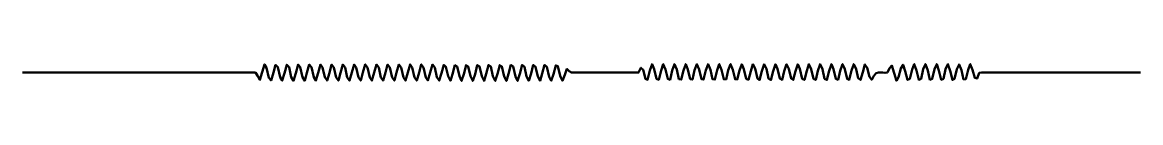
# Model space of a CAD drawing. Extents: x -47 to 452, y 172 to 669.
# Drawn here: x -47.1 to 451.9, y 482.3 to 489.8 of the extents above; entities that cross this region are included whole.
import ezdxf

# ---------------------------------------------------------------- set-up
doc = ezdxf.new("R2010")
doc.units = 0
doc.header["$MEASUREMENT"] = 0
doc.layers.add('Capa 1', color=7, linetype='Continuous', lineweight=0)

# ---------------------------------------------------------------- blocks, each defined once
blk = doc.blocks.new('Block_0')
at = {"layer": 'Capa 1', "color": 18, "lineweight": 50, "true_color": 0x000000}
blk.add_open_spline([(-47.14, 486.06), (-47.14, 486.06), (-46.14, 486.06), (-46.14, 486.06), (-46.14, 486.06), (-45.14, 486.06), (-45.14, 486.06), (-45.14, 486.06), (-44.14, 486.06), (-44.14, 486.06), (-44.14, 486.06), (-43.14, 486.06), (-43.14, 486.06), (-43.14, 486.06), (-42.14, 486.06), (-42.14, 486.06), (-42.14, 486.06), (-41.14, 486.06), (-41.14, 486.06), (-41.14, 486.06), (-40.14, 486.06), (-40.14, 486.06), (-40.14, 486.06), (-39.14, 486.06), (-39.14, 486.06), (-39.14, 486.06), (-38.14, 486.06), (-38.14, 486.06), (-38.14, 486.06), (-37.14, 486.06), (-37.14, 486.06), (-37.14, 486.06), (-36.14, 486.06), (-36.14, 486.06), (-36.14, 486.06), (-35.14, 486.06), (-35.14, 486.06), (-35.14, 486.06), (-34.14, 486.06), (-34.14, 486.06), (-34.14, 486.06), (-33.14, 486.06), (-33.14, 486.06), (-33.14, 486.06), (-32.14, 486.06), (-32.14, 486.06), (-32.14, 486.06), (-31.14, 486.06), (-31.14, 486.06), (-31.14, 486.06), (-30.14, 486.06), (-30.14, 486.06), (-30.14, 486.06), (-29.14, 486.06), (-29.14, 486.06), (-29.14, 486.06), (-28.14, 486.06), (-28.14, 486.06), (-28.14, 486.06), (-27.14, 486.06), (-27.14, 486.06), (-27.14, 486.06), (-26.14, 486.06), (-26.14, 486.06), (-26.14, 486.06), (-25.14, 486.06), (-25.14, 486.06), (-25.14, 486.06), (-24.14, 486.06), (-24.14, 486.06), (-24.14, 486.06), (-23.14, 486.06), (-23.14, 486.06), (-23.14, 486.06), (-22.14, 486.06), (-22.14, 486.06), (-22.14, 486.06), (-21.14, 486.06), (-21.14, 486.06), (-21.14, 486.06), (-20.14, 486.06), (-20.14, 486.06), (-20.14, 486.06), (-19.14, 486.06), (-19.14, 486.06), (-19.14, 486.06), (-18.14, 486.06), (-18.14, 486.06), (-18.14, 486.06), (-17.14, 486.06), (-17.14, 486.06), (-17.14, 486.06), (-16.14, 486.06), (-16.14, 486.06), (-16.14, 486.06), (-15.14, 486.06), (-15.14, 486.06), (-15.14, 486.06), (-14.14, 486.06), (-14.14, 486.06), (-14.14, 486.06), (-13.14, 486.06), (-13.14, 486.06), (-13.14, 486.06), (-12.14, 486.06), (-12.14, 486.06), (-12.14, 486.06), (-11.14, 486.06), (-11.14, 486.06), (-11.14, 486.06), (-10.14, 486.06), (-10.14, 486.06), (-10.14, 486.06), (-9.14, 486.06), (-9.14, 486.06), (-9.14, 486.06), (-8.14, 486.06), (-8.14, 486.06), (-8.14, 486.06), (-7.14, 486.06), (-7.14, 486.06), (-7.14, 486.06), (-6.14, 486.06), (-6.14, 486.06), (-6.14, 486.06), (-5.14, 486.06), (-5.14, 486.06), (-5.14, 486.06), (-4.14, 486.06), (-4.14, 486.06), (-4.14, 486.06), (-3.14, 486.06), (-3.14, 486.06), (-3.14, 486.06), (-2.14, 486.06), (-2.14, 486.06), (-2.14, 486.06), (-1.14, 486.06), (-1.14, 486.06), (-1.14, 486.06), (-0.14, 486.06), (-0.14, 486.06), (-0.14, 486.06), (0.86, 486.06), (0.86, 486.06), (0.86, 486.06), (1.86, 486.06), (1.86, 486.06), (1.86, 486.06), (2.86, 486.06), (2.86, 486.06), (2.86, 486.06), (3.86, 486.06), (3.86, 486.06), (3.86, 486.06), (4.86, 486.06), (4.86, 486.06), (4.86, 486.06), (5.86, 486.06), (5.86, 486.06), (5.86, 486.06), (6.86, 486.06), (6.86, 486.06), (6.86, 486.06), (7.86, 486.06), (7.86, 486.06), (7.86, 486.06), (8.86, 486.06), (8.86, 486.06), (8.86, 486.06), (9.86, 486.06), (9.86, 486.06), (9.86, 486.06), (10.86, 486.06), (10.86, 486.06), (10.86, 486.06), (11.86, 486.06), (11.86, 486.06), (11.86, 486.06), (12.86, 486.06), (12.86, 486.06), (12.86, 486.06), (13.86, 486.06), (13.86, 486.06), (13.86, 486.06), (14.86, 486.06), (14.86, 486.06), (14.86, 486.06), (15.86, 486.06), (15.86, 486.06), (15.86, 486.06), (16.86, 486.06), (16.86, 486.06), (16.86, 486.06), (17.86, 486.06), (17.86, 486.06), (17.86, 486.06), (18.86, 486.06), (18.86, 486.06), (18.86, 486.06), (19.86, 486.06), (19.86, 486.06), (19.86, 486.06), (20.86, 486.06), (20.86, 486.06), (20.86, 486.06), (21.86, 486.06), (21.86, 486.06), (21.86, 486.06), (22.86, 486.06), (22.86, 486.06), (22.86, 486.06), (23.86, 486.06), (23.86, 486.06), (23.86, 486.06), (24.86, 486.06), (24.86, 486.06), (24.86, 486.06), (25.86, 486.06), (25.86, 486.06), (25.86, 486.06), (26.86, 486.06), (26.86, 486.06), (26.86, 486.06), (27.86, 486.06), (27.86, 486.06), (27.86, 486.06), (28.86, 486.06), (28.86, 486.06), (28.86, 486.06), (29.86, 486.06), (29.86, 486.06), (29.86, 486.06), (30.86, 486.06), (30.86, 486.06), (30.86, 486.06), (31.86, 486.06), (31.86, 486.06), (31.86, 486.06), (32.86, 486.06), (32.86, 486.06), (32.86, 486.06), (33.86, 486.06), (33.86, 486.06), (33.86, 486.06), (34.86, 486.06), (34.86, 486.06), (34.86, 486.06), (35.86, 486.06), (35.86, 486.06), (35.86, 486.06), (36.86, 486.06), (36.86, 486.06), (36.86, 486.06), (37.86, 486.06), (37.86, 486.06), (37.86, 486.06), (38.86, 486.06), (38.86, 486.06), (38.86, 486.06), (39.86, 486.06), (39.86, 486.06), (39.86, 486.06), (40.86, 486.06), (40.86, 486.06), (40.86, 486.06), (41.86, 486.06), (41.86, 486.06), (41.86, 486.06), (42.86, 486.06), (42.86, 486.06), (42.86, 486.06), (43.86, 486.06), (43.86, 486.06), (43.86, 486.06), (44.86, 486.06), (44.86, 486.06), (44.86, 486.06), (45.86, 486.06), (45.86, 486.06), (45.86, 486.06), (46.86, 486.06), (46.86, 486.06), (46.86, 486.06), (47.86, 486.06), (47.86, 486.06), (47.86, 486.06), (48.86, 486.06), (48.86, 486.06), (48.86, 486.06), (49.86, 486.06), (49.86, 486.06), (49.86, 486.06), (50.86, 486.06), (50.86, 486.06), (50.86, 486.06), (51.86, 486.06), (51.86, 486.06), (51.86, 486.06), (52.86, 486.06), (52.86, 486.06), (52.86, 486.06), (53.86, 486.06), (53.86, 486.06), (53.86, 486.06), (54.86, 486.06), (54.86, 486.06), (54.86, 486.06), (55.86, 486.06), (55.86, 486.06), (55.86, 486.06), (56.86, 486.06), (56.86, 486.06), (56.86, 486.06), (57.86, 484.44), (57.86, 484.44), (57.86, 484.44), (58.86, 482.78), (58.86, 482.78), (58.86, 482.78), (59.86, 486.27), (59.86, 486.27), (59.86, 486.27), (60.86, 489.66), (60.86, 489.66), (60.86, 489.66), (61.86, 488.16), (61.86, 488.16), (61.86, 488.16), (62.86, 483.76), (62.86, 483.76), (62.86, 483.76), (63.86, 482.52), (63.86, 482.52), (63.86, 482.52), (64.86, 486.07), (64.86, 486.07), (64.86, 486.07), (65.86, 489.49), (65.86, 489.49), (65.86, 489.49), (66.86, 488.41), (66.86, 488.41), (66.86, 488.41), (67.86, 484.01), (67.86, 484.01), (67.86, 484.01), (68.86, 482.43), (68.86, 482.43), (68.86, 482.43), (69.86, 485.82), (69.86, 485.82), (69.86, 485.82), (70.86, 489.57), (70.86, 489.57), (70.86, 489.57), (71.86, 488.46), (71.86, 488.46), (71.86, 488.46), (72.86, 484.03), (72.86, 484.03), (72.86, 484.03), (73.86, 482.41), (73.86, 482.41), (73.86, 482.41), (74.86, 485.85), (74.86, 485.85), (74.86, 485.85), (75.86, 489.58), (75.86, 489.58), (75.86, 489.58), (76.86, 488.43), (76.86, 488.43), (76.86, 488.43), (77.86, 483.99), (77.86, 483.99), (77.86, 483.99), (78.86, 482.42), (78.86, 482.42), (78.86, 482.42), (79.86, 485.89), (79.86, 485.89), (79.86, 485.89), (80.86, 489.6), (80.86, 489.6), (80.86, 489.6), (81.86, 488.4), (81.86, 488.4), (81.86, 488.4), (82.86, 483.96), (82.86, 483.96), (82.86, 483.96), (83.86, 482.43), (83.86, 482.43), (83.86, 482.43), (84.86, 485.93), (84.86, 485.93), (84.86, 485.93), (85.86, 489.61), (85.86, 489.61), (85.86, 489.61), (86.86, 488.37), (86.86, 488.37), (86.86, 488.37), (87.86, 483.93), (87.86, 483.93), (87.86, 483.93), (88.86, 482.44), (88.86, 482.44), (88.86, 482.44), (89.86, 485.97), (89.86, 485.97), (89.86, 485.97), (90.86, 489.62), (90.86, 489.62), (90.86, 489.62), (91.86, 488.34), (91.86, 488.34), (91.86, 488.34), (92.86, 483.9), (92.86, 483.9), (92.86, 483.9), (93.86, 482.45), (93.86, 482.45), (93.86, 482.45), (94.86, 486), (94.86, 486), (94.86, 486), (95.86, 489.64), (95.86, 489.64), (95.86, 489.64), (96.86, 488.31), (96.86, 488.31), (96.86, 488.31), (97.86, 483.87), (97.86, 483.87), (97.86, 483.87), (98.86, 482.46), (98.86, 482.46), (98.86, 482.46), (99.86, 486.04), (99.86, 486.04), (99.86, 486.04), (100.86, 489.65), (100.86, 489.65), (100.86, 489.65), (101.86, 488.28), (101.86, 488.28), (101.86, 488.28), (102.86, 483.84), (102.86, 483.84), (102.86, 483.84), (103.86, 482.47), (103.86, 482.47), (103.86, 482.47), (104.86, 486.08), (104.86, 486.08), (104.86, 486.08), (105.86, 489.66), (105.86, 489.66), (105.86, 489.66), (106.86, 488.26), (106.86, 488.26), (106.86, 488.26), (107.86, 483.83), (107.86, 483.83), (107.86, 483.83), (108.86, 482.48), (108.86, 482.48), (108.86, 482.48), (109.86, 486.06), (109.86, 486.06), (109.86, 486.06), (110.86, 489.64), (110.86, 489.64), (110.86, 489.64), (111.86, 488.28), (111.86, 488.28), (111.86, 488.28), (112.86, 483.88), (112.86, 483.88), (112.86, 483.88), (113.86, 482.46), (113.86, 482.46), (113.86, 482.46), (114.86, 486.01), (114.86, 486.01), (114.86, 486.01), (115.86, 489.63), (115.86, 489.63), (115.86, 489.63), (116.86, 488.32), (116.86, 488.32), (116.86, 488.32), (117.86, 483.87), (117.86, 483.87), (117.86, 483.87), (118.86, 482.46), (118.86, 482.46), (118.86, 482.46), (119.86, 486.04), (119.86, 486.04), (119.86, 486.04), (120.86, 489.65), (120.86, 489.65), (120.86, 489.65), (121.86, 488.29), (121.86, 488.29), (121.86, 488.29), (122.86, 483.84), (122.86, 483.84), (122.86, 483.84), (123.86, 482.47), (123.86, 482.47), (123.86, 482.47), (124.86, 486.08), (124.86, 486.08), (124.86, 486.08), (125.86, 489.66), (125.86, 489.66), (125.86, 489.66), (126.86, 488.26), (126.86, 488.26), (126.86, 488.26), (127.86, 483.84), (127.86, 483.84), (127.86, 483.84), (128.86, 482.48), (128.86, 482.48), (128.86, 482.48), (129.86, 486.08), (129.86, 486.08), (129.86, 486.08), (130.86, 489.66), (130.86, 489.66), (130.86, 489.66), (131.86, 488.25), (131.86, 488.25), (131.86, 488.25), (132.86, 483.81), (132.86, 483.81), (132.86, 483.81), (133.86, 482.5), (133.86, 482.5), (133.86, 482.5), (134.86, 486.04), (134.86, 486.04), (134.86, 486.04), (135.86, 489.6), (135.86, 489.6), (135.86, 489.6), (136.86, 488.33), (136.86, 488.33), (136.86, 488.33), (137.86, 483.94), (137.86, 483.94), (137.86, 483.94), (138.86, 482.47), (138.86, 482.47), (138.86, 482.47), (139.86, 485.83), (139.86, 485.83), (139.86, 485.83), (140.86, 489.46), (140.86, 489.46), (140.86, 489.46), (141.86, 488.56), (141.86, 488.56), (141.86, 488.56), (142.86, 484.36), (142.86, 484.36), (142.86, 484.36), (143.86, 482.38), (143.86, 482.38), (143.86, 482.38), (144.86, 485.39), (144.86, 485.39), (144.86, 485.39), (145.86, 489.32), (145.86, 489.32), (145.86, 489.32), (146.86, 488.82), (146.86, 488.82), (146.86, 488.82), (147.86, 484.47), (147.86, 484.47), (147.86, 484.47), (148.86, 482.31), (148.86, 482.31), (148.86, 482.31), (149.86, 485.35), (149.86, 485.35), (149.86, 485.35), (150.86, 489.37), (150.86, 489.37), (150.86, 489.37), (151.86, 488.8), (151.86, 488.8), (151.86, 488.8), (152.86, 484.43), (152.86, 484.43), (152.86, 484.43), (153.86, 482.32), (153.86, 482.32), (153.86, 482.32), (154.86, 485.39), (154.86, 485.39), (154.86, 485.39), (155.86, 489.39), (155.86, 489.39), (155.86, 489.39), (156.86, 488.78), (156.86, 488.78), (156.86, 488.78), (157.86, 484.4), (157.86, 484.4), (157.86, 484.4), (158.86, 482.32), (158.86, 482.32), (158.86, 482.32), (159.86, 485.42), (159.86, 485.42), (159.86, 485.42), (160.86, 489.41), (160.86, 489.41), (160.86, 489.41), (161.86, 488.75), (161.86, 488.75), (161.86, 488.75), (162.86, 484.37), (162.86, 484.37), (162.86, 484.37), (163.86, 482.33), (163.86, 482.33), (163.86, 482.33), (164.86, 485.46), (164.86, 485.46), (164.86, 485.46), (165.86, 489.42), (165.86, 489.42), (165.86, 489.42), (166.86, 488.72), (166.86, 488.72), (166.86, 488.72), (167.86, 484.33), (167.86, 484.33), (167.86, 484.33), (168.86, 482.33), (168.86, 482.33), (168.86, 482.33), (169.86, 485.5), (169.86, 485.5), (169.86, 485.5), (170.86, 489.44), (170.86, 489.44), (170.86, 489.44), (171.86, 488.7), (171.86, 488.7), (171.86, 488.7), (172.86, 484.3), (172.86, 484.3), (172.86, 484.3), (173.86, 482.34), (173.86, 482.34), (173.86, 482.34), (174.86, 485.54), (174.86, 485.54), (174.86, 485.54), (175.86, 489.46), (175.86, 489.46), (175.86, 489.46), (176.86, 488.67), (176.86, 488.67), (176.86, 488.67), (177.86, 484.26), (177.86, 484.26), (177.86, 484.26), (178.86, 482.35), (178.86, 482.35), (178.86, 482.35), (179.86, 485.58), (179.86, 485.58), (179.86, 485.58), (180.86, 489.48), (180.86, 489.48), (180.86, 489.48), (181.86, 488.64), (181.86, 488.64), (181.86, 488.64), (182.86, 484.23), (182.86, 484.23), (182.86, 484.23), (183.86, 482.35), (183.86, 482.35), (183.86, 482.35), (184.86, 485.61), (184.86, 485.61), (184.86, 485.61), (185.86, 489.49), (185.86, 489.49), (185.86, 489.49), (186.86, 488.61), (186.86, 488.61), (186.86, 488.61), (187.86, 484.2), (187.86, 484.2), (187.86, 484.2), (188.86, 482.39), (188.86, 482.39), (188.86, 482.39), (189.86, 485.4), (189.86, 485.4), (189.86, 485.4), (190.86, 489.22), (190.86, 489.22), (190.86, 489.22), (191.86, 488.89), (191.86, 488.89), (191.86, 488.89), (192.86, 484.63), (192.86, 484.63), (192.86, 484.63), (193.86, 482.35), (193.86, 482.35), (193.86, 482.35), (194.86, 484.97), (194.86, 484.97), (194.86, 484.97), (195.86, 487.71), (195.86, 487.71), (195.86, 487.71), (196.86, 486.67), (196.86, 486.67), (196.86, 486.67), (197.86, 486.06), (197.86, 486.06), (197.86, 486.06), (198.86, 486.06), (198.86, 486.06), (198.86, 486.06), (199.86, 486.06), (199.86, 486.06), (199.86, 486.06), (200.86, 486.06), (200.86, 486.06), (200.86, 486.06), (201.86, 486.06), (201.86, 486.06), (201.86, 486.06), (202.86, 486.06), (202.86, 486.06), (202.86, 486.06), (203.86, 486.06), (203.86, 486.06), (203.86, 486.06), (204.86, 486.06), (204.86, 486.06), (204.86, 486.06), (205.86, 486.06), (205.86, 486.06), (205.86, 486.06), (206.86, 486.06), (206.86, 486.06), (206.86, 486.06), (207.86, 486.06), (207.86, 486.06), (207.86, 486.06), (208.86, 486.06), (208.86, 486.06), (208.86, 486.06), (209.86, 486.06), (209.86, 486.06), (209.86, 486.06), (210.86, 486.06), (210.86, 486.06), (210.86, 486.06), (211.86, 486.06), (211.86, 486.06), (211.86, 486.06), (212.86, 486.06), (212.86, 486.06), (212.86, 486.06), (213.86, 486.06), (213.86, 486.06), (213.86, 486.06), (214.86, 486.06), (214.86, 486.06), (214.86, 486.06), (215.86, 486.06), (215.86, 486.06), (215.86, 486.06), (216.86, 486.06), (216.86, 486.06), (216.86, 486.06), (217.86, 486.06), (217.86, 486.06), (217.86, 486.06), (218.86, 486.06), (218.86, 486.06), (218.86, 486.06), (219.86, 486.06), (219.86, 486.06), (219.86, 486.06), (220.86, 486.06), (220.86, 486.06), (220.86, 486.06), (221.86, 486.06), (221.86, 486.06), (221.86, 486.06), (222.86, 486.06), (222.86, 486.06), (222.86, 486.06), (223.86, 486.06), (223.86, 486.06), (223.86, 486.06), (224.86, 486.06), (224.86, 486.06), (224.86, 486.06), (225.86, 486.06), (225.86, 486.06), (225.86, 486.06), (226.86, 486.06), (226.86, 486.06), (226.86, 486.06), (227.86, 486.06), (227.86, 486.06), (227.86, 486.06), (228.86, 488.2), (228.86, 488.2), (228.86, 488.2), (229.86, 487.32), (229.86, 487.32), (229.86, 487.32), (230.86, 483.22), (230.86, 483.22), (230.86, 483.22), (231.86, 482.86), (231.86, 482.86), (231.86, 482.86), (232.86, 486.91), (232.86, 486.91), (232.86, 486.91), (233.86, 489.82), (233.86, 489.82), (233.86, 489.82), (234.86, 487.52), (234.86, 487.52), (234.86, 487.52), (235.86, 483.19), (235.86, 483.19), (235.86, 483.19), (236.86, 482.84), (236.86, 482.84), (236.86, 482.84), (237.86, 486.95), (237.86, 486.95), (237.86, 486.95), (238.86, 489.83), (238.86, 489.83), (238.86, 489.83), (239.86, 487.48), (239.86, 487.48), (239.86, 487.48), (240.86, 483.17), (240.86, 483.17), (240.86, 483.17), (241.86, 482.86), (241.86, 482.86), (241.86, 482.86), (242.86, 486.99), (242.86, 486.99), (242.86, 486.99), (243.86, 489.83), (243.86, 489.83), (243.86, 489.83), (244.86, 487.45), (244.86, 487.45), (244.86, 487.45), (245.86, 483.15), (245.86, 483.15), (245.86, 483.15), (246.86, 482.88), (246.86, 482.88), (246.86, 482.88), (247.86, 487.02), (247.86, 487.02), (247.86, 487.02), (248.86, 489.83), (248.86, 489.83), (248.86, 489.83), (249.86, 487.41), (249.86, 487.41), (249.86, 487.41), (250.86, 483.12), (250.86, 483.12), (250.86, 483.12), (251.86, 482.9), (251.86, 482.9), (251.86, 482.9), (252.86, 487.06), (252.86, 487.06), (252.86, 487.06), (253.86, 489.83), (253.86, 489.83), (253.86, 489.83), (254.86, 487.38), (254.86, 487.38), (254.86, 487.38), (255.86, 483.1), (255.86, 483.1), (255.86, 483.1), (256.86, 482.92), (256.86, 482.92), (256.86, 482.92), (257.86, 487.1), (257.86, 487.1), (257.86, 487.1), (258.86, 489.83), (258.86, 489.83), (258.86, 489.83), (259.86, 487.34), (259.86, 487.34), (259.86, 487.34), (260.86, 483.07), (260.86, 483.07), (260.86, 483.07), (261.86, 482.94), (261.86, 482.94), (261.86, 482.94), (262.86, 487.13), (262.86, 487.13), (262.86, 487.13), (263.86, 489.83), (263.86, 489.83), (263.86, 489.83), (264.86, 487.31), (264.86, 487.31), (264.86, 487.31), (265.86, 483.05), (265.86, 483.05), (265.86, 483.05), (266.86, 482.97), (266.86, 482.97), (266.86, 482.97), (267.86, 487.17), (267.86, 487.17), (267.86, 487.17), (268.86, 489.84), (268.86, 489.84), (268.86, 489.84), (269.86, 487.27), (269.86, 487.27), (269.86, 487.27), (270.86, 483.04), (270.86, 483.04), (270.86, 483.04), (271.86, 482.99), (271.86, 482.99), (271.86, 482.99), (272.86, 486.9), (272.86, 486.9), (272.86, 486.9), (273.86, 489.77), (273.86, 489.77), (273.86, 489.77), (274.86, 487.56), (274.86, 487.56), (274.86, 487.56), (275.86, 483.27), (275.86, 483.27), (275.86, 483.27), (276.86, 482.83), (276.86, 482.83), (276.86, 482.83), (277.86, 486.63), (277.86, 486.63), (277.86, 486.63), (278.86, 489.75), (278.86, 489.75), (278.86, 489.75), (279.86, 487.81), (279.86, 487.81), (279.86, 487.81), (280.86, 483.42), (280.86, 483.42), (280.86, 483.42), (281.86, 482.68), (281.86, 482.68), (281.86, 482.68), (282.86, 486.63), (282.86, 486.63), (282.86, 486.63), (283.86, 489.79), (283.86, 489.79), (283.86, 489.79), (284.86, 487.78), (284.86, 487.78), (284.86, 487.78), (285.86, 483.39), (285.86, 483.39), (285.86, 483.39), (286.86, 482.7), (286.86, 482.7), (286.86, 482.7), (287.86, 486.67), (287.86, 486.67), (287.86, 486.67), (288.86, 489.79), (288.86, 489.79), (288.86, 489.79), (289.86, 487.74), (289.86, 487.74), (289.86, 487.74), (290.86, 483.36), (290.86, 483.36), (290.86, 483.36), (291.86, 482.72), (291.86, 482.72), (291.86, 482.72), (292.86, 486.71), (292.86, 486.71), (292.86, 486.71), (293.86, 489.8), (293.86, 489.8), (293.86, 489.8), (294.86, 487.71), (294.86, 487.71), (294.86, 487.71), (295.86, 483.33), (295.86, 483.33), (295.86, 483.33), (296.86, 482.74), (296.86, 482.74), (296.86, 482.74), (297.86, 486.74), (297.86, 486.74), (297.86, 486.74), (298.86, 489.8), (298.86, 489.8), (298.86, 489.8), (299.86, 487.68), (299.86, 487.68), (299.86, 487.68), (300.86, 483.31), (300.86, 483.31), (300.86, 483.31), (301.86, 482.75), (301.86, 482.75), (301.86, 482.75), (302.86, 486.78), (302.86, 486.78), (302.86, 486.78), (303.86, 489.81), (303.86, 489.81), (303.86, 489.81), (304.86, 487.64), (304.86, 487.64), (304.86, 487.64), (305.86, 483.28), (305.86, 483.28), (305.86, 483.28), (306.86, 482.77), (306.86, 482.77), (306.86, 482.77), (307.86, 486.82), (307.86, 486.82), (307.86, 486.82), (308.86, 489.81), (308.86, 489.81), (308.86, 489.81), (309.86, 487.61), (309.86, 487.61), (309.86, 487.61), (310.86, 483.26), (310.86, 483.26), (310.86, 483.26), (311.86, 482.79), (311.86, 482.79), (311.86, 482.79), (312.86, 486.86), (312.86, 486.86), (312.86, 486.86), (313.86, 489.82), (313.86, 489.82), (313.86, 489.82), (314.86, 487.57), (314.86, 487.57), (314.86, 487.57), (315.86, 483.23), (315.86, 483.23), (315.86, 483.23), (316.86, 482.81), (316.86, 482.81), (316.86, 482.81), (317.86, 486.89), (317.86, 486.89), (317.86, 486.89), (318.86, 489.82), (318.86, 489.82), (318.86, 489.82), (319.86, 487.54), (319.86, 487.54), (319.86, 487.54), (320.86, 483.21), (320.86, 483.21), (320.86, 483.21), (321.86, 482.83), (321.86, 482.83), (321.86, 482.83), (322.86, 486.93), (322.86, 486.93), (322.86, 486.93), (323.86, 489.82), (323.86, 489.82), (323.86, 489.82), (324.86, 487.56), (324.86, 487.56), (324.86, 487.56), (325.86, 483.55), (325.86, 483.55), (325.86, 483.55), (326.86, 482.78), (326.86, 482.78), (326.86, 482.78), (327.86, 486.25), (327.86, 486.25), (327.86, 486.25), (328.86, 489.66), (328.86, 489.66), (328.86, 489.66), (329.86, 488.21), (329.86, 488.21), (329.86, 488.21), (330.86, 484.16), (330.86, 484.16), (330.86, 484.16), (331.86, 482.81), (331.86, 482.81), (331.86, 482.81), (332.86, 484.56), (332.86, 484.56), (332.86, 484.56), (333.86, 485.74), (333.86, 485.74), (333.86, 485.74), (334.86, 486.06), (334.86, 486.06), (334.86, 486.06), (335.86, 486.06), (335.86, 486.06), (335.86, 486.06), (336.86, 486.06), (336.86, 486.06), (336.86, 486.06), (337.86, 485.9), (337.86, 485.9), (337.86, 485.9), (338.86, 486.05), (338.86, 486.05), (338.86, 486.05), (339.86, 488.06), (339.86, 488.06), (339.86, 488.06), (340.86, 489.14), (340.86, 489.14), (340.86, 489.14), (341.86, 485.8), (341.86, 485.8), (341.86, 485.8), (342.86, 482.42), (342.86, 482.42), (342.86, 482.42), (343.86, 484.01), (343.86, 484.01), (343.86, 484.01), (344.86, 487.9), (344.86, 487.9), (344.86, 487.9), (345.86, 489.54), (345.86, 489.54), (345.86, 489.54), (346.86, 486.7), (346.86, 486.7), (346.86, 486.7), (347.86, 482.78), (347.86, 482.78), (347.86, 482.78), (348.86, 483.31), (348.86, 483.31), (348.86, 483.31), (349.86, 487.45), (349.86, 487.45), (349.86, 487.45), (350.86, 489.81), (350.86, 489.81), (350.86, 489.81), (351.86, 486.97), (351.86, 486.97), (351.86, 486.97), (352.86, 482.85), (352.86, 482.85), (352.86, 482.85), (353.86, 483.18), (353.86, 483.18), (353.86, 483.18), (354.86, 487.5), (354.86, 487.5), (354.86, 487.5), (355.86, 489.82), (355.86, 489.82), (355.86, 489.82), (356.86, 486.93), (356.86, 486.93), (356.86, 486.93), (357.86, 482.83), (357.86, 482.83), (357.86, 482.83), (358.86, 483.2), (358.86, 483.2), (358.86, 483.2), (359.86, 487.53), (359.86, 487.53), (359.86, 487.53), (360.86, 489.82), (360.86, 489.82), (360.86, 489.82), (361.86, 486.9), (361.86, 486.9), (361.86, 486.9), (362.86, 482.81), (362.86, 482.81), (362.86, 482.81), (363.86, 483.23), (363.86, 483.23), (363.86, 483.23), (364.86, 487.57), (364.86, 487.57), (364.86, 487.57), (365.86, 489.82), (365.86, 489.82), (365.86, 489.82), (366.86, 486.86), (366.86, 486.86), (366.86, 486.86), (367.86, 482.79), (367.86, 482.79), (367.86, 482.79), (368.86, 483.25), (368.86, 483.25), (368.86, 483.25), (369.86, 487.58), (369.86, 487.58), (369.86, 487.58), (370.86, 489.7), (370.86, 489.7), (370.86, 489.7), (371.86, 487.09), (371.86, 487.09), (371.86, 487.09), (372.86, 482.96), (372.86, 482.96), (372.86, 482.96), (373.86, 483.07), (373.86, 483.07), (373.86, 483.07), (374.86, 487.22), (374.86, 487.22), (374.86, 487.22), (375.86, 489.82), (375.86, 489.82), (375.86, 489.82), (376.86, 487.3), (376.86, 487.3), (376.86, 487.3), (377.86, 483.72), (377.86, 483.72), (377.86, 483.72), (378.86, 483.36), (378.86, 483.36), (378.86, 483.36), (379.86, 486), (379.86, 486), (379.86, 486), (380.86, 486.06), (380.86, 486.06), (380.86, 486.06), (381.86, 486.06), (381.86, 486.06), (381.86, 486.06), (382.86, 486.06), (382.86, 486.06), (382.86, 486.06), (383.86, 486.06), (383.86, 486.06), (383.86, 486.06), (384.86, 486.06), (384.86, 486.06), (384.86, 486.06), (385.86, 486.06), (385.86, 486.06), (385.86, 486.06), (386.86, 486.06), (386.86, 486.06), (386.86, 486.06), (387.86, 486.06), (387.86, 486.06), (387.86, 486.06), (388.86, 486.06), (388.86, 486.06), (388.86, 486.06), (389.86, 486.06), (389.86, 486.06), (389.86, 486.06), (390.86, 486.06), (390.86, 486.06), (390.86, 486.06), (391.86, 486.06), (391.86, 486.06), (391.86, 486.06), (392.86, 486.06), (392.86, 486.06), (392.86, 486.06), (393.86, 486.06), (393.86, 486.06), (393.86, 486.06), (394.86, 486.06), (394.86, 486.06), (394.86, 486.06), (395.86, 486.06), (395.86, 486.06), (395.86, 486.06), (396.86, 486.06), (396.86, 486.06), (396.86, 486.06), (397.86, 486.06), (397.86, 486.06), (397.86, 486.06), (398.86, 486.06), (398.86, 486.06), (398.86, 486.06), (399.86, 486.06), (399.86, 486.06), (399.86, 486.06), (400.86, 486.06), (400.86, 486.06), (400.86, 486.06), (401.86, 486.06), (401.86, 486.06), (401.86, 486.06), (402.86, 486.06), (402.86, 486.06), (402.86, 486.06), (403.86, 486.06), (403.86, 486.06), (403.86, 486.06), (404.86, 486.06), (404.86, 486.06), (404.86, 486.06), (405.86, 486.06), (405.86, 486.06), (405.86, 486.06), (406.86, 486.06), (406.86, 486.06), (406.86, 486.06), (407.86, 486.06), (407.86, 486.06), (407.86, 486.06), (408.86, 486.06), (408.86, 486.06), (408.86, 486.06), (409.86, 486.06), (409.86, 486.06), (409.86, 486.06), (410.86, 486.06), (410.86, 486.06), (410.86, 486.06), (411.86, 486.06), (411.86, 486.06), (411.86, 486.06), (412.86, 486.06), (412.86, 486.06), (412.86, 486.06), (413.86, 486.06), (413.86, 486.06), (413.86, 486.06), (414.86, 486.06), (414.86, 486.06), (414.86, 486.06), (415.86, 486.06), (415.86, 486.06), (415.86, 486.06), (416.86, 486.06), (416.86, 486.06), (416.86, 486.06), (417.86, 486.06), (417.86, 486.06), (417.86, 486.06), (418.86, 486.06), (418.86, 486.06), (418.86, 486.06), (419.86, 486.06), (419.86, 486.06), (419.86, 486.06), (420.86, 486.06), (420.86, 486.06), (420.86, 486.06), (421.86, 486.06), (421.86, 486.06), (421.86, 486.06), (422.86, 486.06), (422.86, 486.06), (422.86, 486.06), (423.86, 486.06), (423.86, 486.06), (423.86, 486.06), (424.86, 486.06), (424.86, 486.06), (424.86, 486.06), (425.86, 486.06), (425.86, 486.06), (425.86, 486.06), (426.86, 486.06), (426.86, 486.06), (426.86, 486.06), (427.86, 486.06), (427.86, 486.06), (427.86, 486.06), (428.86, 486.06), (428.86, 486.06), (428.86, 486.06), (429.86, 486.06), (429.86, 486.06), (429.86, 486.06), (430.86, 486.06), (430.86, 486.06), (430.86, 486.06), (431.86, 486.06), (431.86, 486.06), (431.86, 486.06), (432.86, 486.06), (432.86, 486.06), (432.86, 486.06), (433.86, 486.06), (433.86, 486.06), (433.86, 486.06), (434.86, 486.06), (434.86, 486.06), (434.86, 486.06), (435.86, 486.06), (435.86, 486.06), (435.86, 486.06), (436.86, 486.06), (436.86, 486.06), (436.86, 486.06), (437.86, 486.06), (437.86, 486.06), (437.86, 486.06), (438.86, 486.06), (438.86, 486.06), (438.86, 486.06), (439.86, 486.06), (439.86, 486.06), (439.86, 486.06), (440.86, 486.06), (440.86, 486.06), (440.86, 486.06), (441.86, 486.06), (441.86, 486.06), (441.86, 486.06), (442.86, 486.06), (442.86, 486.06), (442.86, 486.06), (443.86, 486.06), (443.86, 486.06), (443.86, 486.06), (444.86, 486.06), (444.86, 486.06), (444.86, 486.06), (445.86, 486.06), (445.86, 486.06), (445.86, 486.06), (446.86, 486.06), (446.86, 486.06), (446.86, 486.06), (447.86, 486.06), (447.86, 486.06), (447.86, 486.06), (448.86, 486.06), (448.86, 486.06), (448.86, 486.06), (449.86, 486.06), (449.86, 486.06), (449.86, 486.06), (450.86, 486.06), (450.86, 486.06), (450.86, 486.06), (451.86, 486.06), (451.86, 486.06)], degree=3, knots=[0, 0, 0, 0, 1, 1, 1, 2, 2, 2, 3, 3, 3, 4, 4, 4, 5, 5, 5, 6, 6, 6, 7, 7, 7, 8, 8, 8, 9, 9, 9, 10, 10, 10, 11, 11, 11, 12, 12, 12, 13, 13, 13, 14, 14, 14, 15, 15, 15, 16, 16, 16, 17, 17, 17, 18, 18, 18, 19, 19, 19, 20, 20, 20, 21, 21, 21, 22, 22, 22, 23, 23, 23, 24, 24, 24, 25, 25, 25, 26, 26, 26, 27, 27, 27, 28, 28, 28, 29, 29, 29, 30, 30, 30, 31, 31, 31, 32, 32, 32, 33, 33, 33, 34, 34, 34, 35, 35, 35, 36, 36, 36, 37, 37, 37, 38, 38, 38, 39, 39, 39, 40, 40, 40, 41, 41, 41, 42, 42, 42, 43, 43, 43, 44, 44, 44, 45, 45, 45, 46, 46, 46, 47, 47, 47, 48, 48, 48, 49, 49, 49, 50, 50, 50, 51, 51, 51, 52, 52, 52, 53, 53, 53, 54, 54, 54, 55, 55, 55, 56, 56, 56, 57, 57, 57, 58, 58, 58, 59, 59, 59, 60, 60, 60, 61, 61, 61, 62, 62, 62, 63, 63, 63, 64, 64, 64, 65, 65, 65, 66, 66, 66, 67, 67, 67, 68, 68, 68, 69, 69, 69, 70, 70, 70, 71, 71, 71, 72, 72, 72, 73, 73, 73, 74, 74, 74, 75, 75, 75, 76, 76, 76, 77, 77, 77, 78, 78, 78, 79, 79, 79, 80, 80, 80, 81, 81, 81, 82, 82, 82, 83, 83, 83, 84, 84, 84, 85, 85, 85, 86, 86, 86, 87, 87, 87, 88, 88, 88, 89, 89, 89, 90, 90, 90, 91, 91, 91, 92, 92, 92, 93, 93, 93, 94, 94, 94, 95, 95, 95, 96, 96, 96, 97, 97, 97, 98, 98, 98, 99, 99, 99, 100, 100, 100, 101, 101, 101, 102, 102, 102, 103, 103, 103, 104, 104, 104, 105, 105, 105, 106, 106, 106, 107, 107, 107, 108, 108, 108, 109, 109, 109, 110, 110, 110, 111, 111, 111, 112, 112, 112, 113, 113, 113, 114, 114, 114, 115, 115, 115, 116, 116, 116, 117, 117, 117, 118, 118, 118, 119, 119, 119, 120, 120, 120, 121, 121, 121, 122, 122, 122, 123, 123, 123, 124, 124, 124, 125, 125, 125, 126, 126, 126, 127, 127, 127, 128, 128, 128, 129, 129, 129, 130, 130, 130, 131, 131, 131, 132, 132, 132, 133, 133, 133, 134, 134, 134, 135, 135, 135, 136, 136, 136, 137, 137, 137, 138, 138, 138, 139, 139, 139, 140, 140, 140, 141, 141, 141, 142, 142, 142, 143, 143, 143, 144, 144, 144, 145, 145, 145, 146, 146, 146, 147, 147, 147, 148, 148, 148, 149, 149, 149, 150, 150, 150, 151, 151, 151, 152, 152, 152, 153, 153, 153, 154, 154, 154, 155, 155, 155, 156, 156, 156, 157, 157, 157, 158, 158, 158, 159, 159, 159, 160, 160, 160, 161, 161, 161, 162, 162, 162, 163, 163, 163, 164, 164, 164, 165, 165, 165, 166, 166, 166, 167, 167, 167, 168, 168, 168, 169, 169, 169, 170, 170, 170, 171, 171, 171, 172, 172, 172, 173, 173, 173, 174, 174, 174, 175, 175, 175, 176, 176, 176, 177, 177, 177, 178, 178, 178, 179, 179, 179, 180, 180, 180, 181, 181, 181, 182, 182, 182, 183, 183, 183, 184, 184, 184, 185, 185, 185, 186, 186, 186, 187, 187, 187, 188, 188, 188, 189, 189, 189, 190, 190, 190, 191, 191, 191, 192, 192, 192, 193, 193, 193, 194, 194, 194, 195, 195, 195, 196, 196, 196, 197, 197, 197, 198, 198, 198, 199, 199, 199, 200, 200, 200, 201, 201, 201, 202, 202, 202, 203, 203, 203, 204, 204, 204, 205, 205, 205, 206, 206, 206, 207, 207, 207, 208, 208, 208, 209, 209, 209, 210, 210, 210, 211, 211, 211, 212, 212, 212, 213, 213, 213, 214, 214, 214, 215, 215, 215, 216, 216, 216, 217, 217, 217, 218, 218, 218, 219, 219, 219, 220, 220, 220, 221, 221, 221, 222, 222, 222, 223, 223, 223, 224, 224, 224, 225, 225, 225, 226, 226, 226, 227, 227, 227, 228, 228, 228, 229, 229, 229, 230, 230, 230, 231, 231, 231, 232, 232, 232, 233, 233, 233, 234, 234, 234, 235, 235, 235, 236, 236, 236, 237, 237, 237, 238, 238, 238, 239, 239, 239, 240, 240, 240, 241, 241, 241, 242, 242, 242, 243, 243, 243, 244, 244, 244, 245, 245, 245, 246, 246, 246, 247, 247, 247, 248, 248, 248, 249, 249, 249, 250, 250, 250, 251, 251, 251, 252, 252, 252, 253, 253, 253, 254, 254, 254, 255, 255, 255, 256, 256, 256, 257, 257, 257, 258, 258, 258, 259, 259, 259, 260, 260, 260, 261, 261, 261, 262, 262, 262, 263, 263, 263, 264, 264, 264, 265, 265, 265, 266, 266, 266, 267, 267, 267, 268, 268, 268, 269, 269, 269, 270, 270, 270, 271, 271, 271, 272, 272, 272, 273, 273, 273, 274, 274, 274, 275, 275, 275, 276, 276, 276, 277, 277, 277, 278, 278, 278, 279, 279, 279, 280, 280, 280, 281, 281, 281, 282, 282, 282, 283, 283, 283, 284, 284, 284, 285, 285, 285, 286, 286, 286, 287, 287, 287, 288, 288, 288, 289, 289, 289, 290, 290, 290, 291, 291, 291, 292, 292, 292, 293, 293, 293, 294, 294, 294, 295, 295, 295, 296, 296, 296, 297, 297, 297, 298, 298, 298, 299, 299, 299, 300, 300, 300, 301, 301, 301, 302, 302, 302, 303, 303, 303, 304, 304, 304, 305, 305, 305, 306, 306, 306, 307, 307, 307, 308, 308, 308, 309, 309, 309, 310, 310, 310, 311, 311, 311, 312, 312, 312, 313, 313, 313, 314, 314, 314, 315, 315, 315, 316, 316, 316, 317, 317, 317, 318, 318, 318, 319, 319, 319, 320, 320, 320, 321, 321, 321, 322, 322, 322, 323, 323, 323, 324, 324, 324, 325, 325, 325, 326, 326, 326, 327, 327, 327, 328, 328, 328, 329, 329, 329, 330, 330, 330, 331, 331, 331, 332, 332, 332, 333, 333, 333, 334, 334, 334, 335, 335, 335, 336, 336, 336, 337, 337, 337, 338, 338, 338, 339, 339, 339, 340, 340, 340, 341, 341, 341, 342, 342, 342, 343, 343, 343, 344, 344, 344, 345, 345, 345, 346, 346, 346, 347, 347, 347, 348, 348, 348, 349, 349, 349, 350, 350, 350, 351, 351, 351, 352, 352, 352, 353, 353, 353, 354, 354, 354, 355, 355, 355, 356, 356, 356, 357, 357, 357, 358, 358, 358, 359, 359, 359, 360, 360, 360, 361, 361, 361, 362, 362, 362, 363, 363, 363, 364, 364, 364, 365, 365, 365, 366, 366, 366, 367, 367, 367, 368, 368, 368, 369, 369, 369, 370, 370, 370, 371, 371, 371, 372, 372, 372, 373, 373, 373, 374, 374, 374, 375, 375, 375, 376, 376, 376, 377, 377, 377, 378, 378, 378, 379, 379, 379, 380, 380, 380, 381, 381, 381, 382, 382, 382, 383, 383, 383, 384, 384, 384, 385, 385, 385, 386, 386, 386, 387, 387, 387, 388, 388, 388, 389, 389, 389, 390, 390, 390, 391, 391, 391, 392, 392, 392, 393, 393, 393, 394, 394, 394, 395, 395, 395, 396, 396, 396, 397, 397, 397, 398, 398, 398, 399, 399, 399, 400, 400, 400, 401, 401, 401, 402, 402, 402, 403, 403, 403, 404, 404, 404, 405, 405, 405, 406, 406, 406, 407, 407, 407, 408, 408, 408, 409, 409, 409, 410, 410, 410, 411, 411, 411, 412, 412, 412, 413, 413, 413, 414, 414, 414, 415, 415, 415, 416, 416, 416, 417, 417, 417, 418, 418, 418, 419, 419, 419, 420, 420, 420, 421, 421, 421, 422, 422, 422, 423, 423, 423, 424, 424, 424, 425, 425, 425, 426, 426, 426, 427, 427, 427, 428, 428, 428, 429, 429, 429, 430, 430, 430, 431, 431, 431, 432, 432, 432, 433, 433, 433, 434, 434, 434, 435, 435, 435, 436, 436, 436, 437, 437, 437, 438, 438, 438, 439, 439, 439, 440, 440, 440, 441, 441, 441, 442, 442, 442, 443, 443, 443, 444, 444, 444, 445, 445, 445, 446, 446, 446, 447, 447, 447, 448, 448, 448, 449, 449, 449, 450, 450, 450, 451, 451, 451, 452, 452, 452, 453, 453, 453, 454, 454, 454, 455, 455, 455, 456, 456, 456, 457, 457, 457, 458, 458, 458, 459, 459, 459, 460, 460, 460, 461, 461, 461, 462, 462, 462, 463, 463, 463, 464, 464, 464, 465, 465, 465, 466, 466, 466, 467, 467, 467, 468, 468, 468, 469, 469, 469, 470, 470, 470, 471, 471, 471, 472, 472, 472, 473, 473, 473, 474, 474, 474, 475, 475, 475, 476, 476, 476, 477, 477, 477, 478, 478, 478, 479, 479, 479, 480, 480, 480, 481, 481, 481, 482, 482, 482, 483, 483, 483, 484, 484, 484, 485, 485, 485, 486, 486, 486, 487, 487, 487, 488, 488, 488, 489, 489, 489, 490, 490, 490, 491, 491, 491, 492, 492, 492, 493, 493, 493, 494, 494, 494, 495, 495, 495, 496, 496, 496, 497, 497, 497, 498, 498, 498, 499, 499, 499, 499], dxfattribs=at)

msp = doc.modelspace()

# ---------------------------------------------------------------- block references
at = {"layer": 'Capa 1'}
msp.add_blockref('Block_0', (0, 0), dxfattribs=at)

doc.saveas('drawing.dxf')
